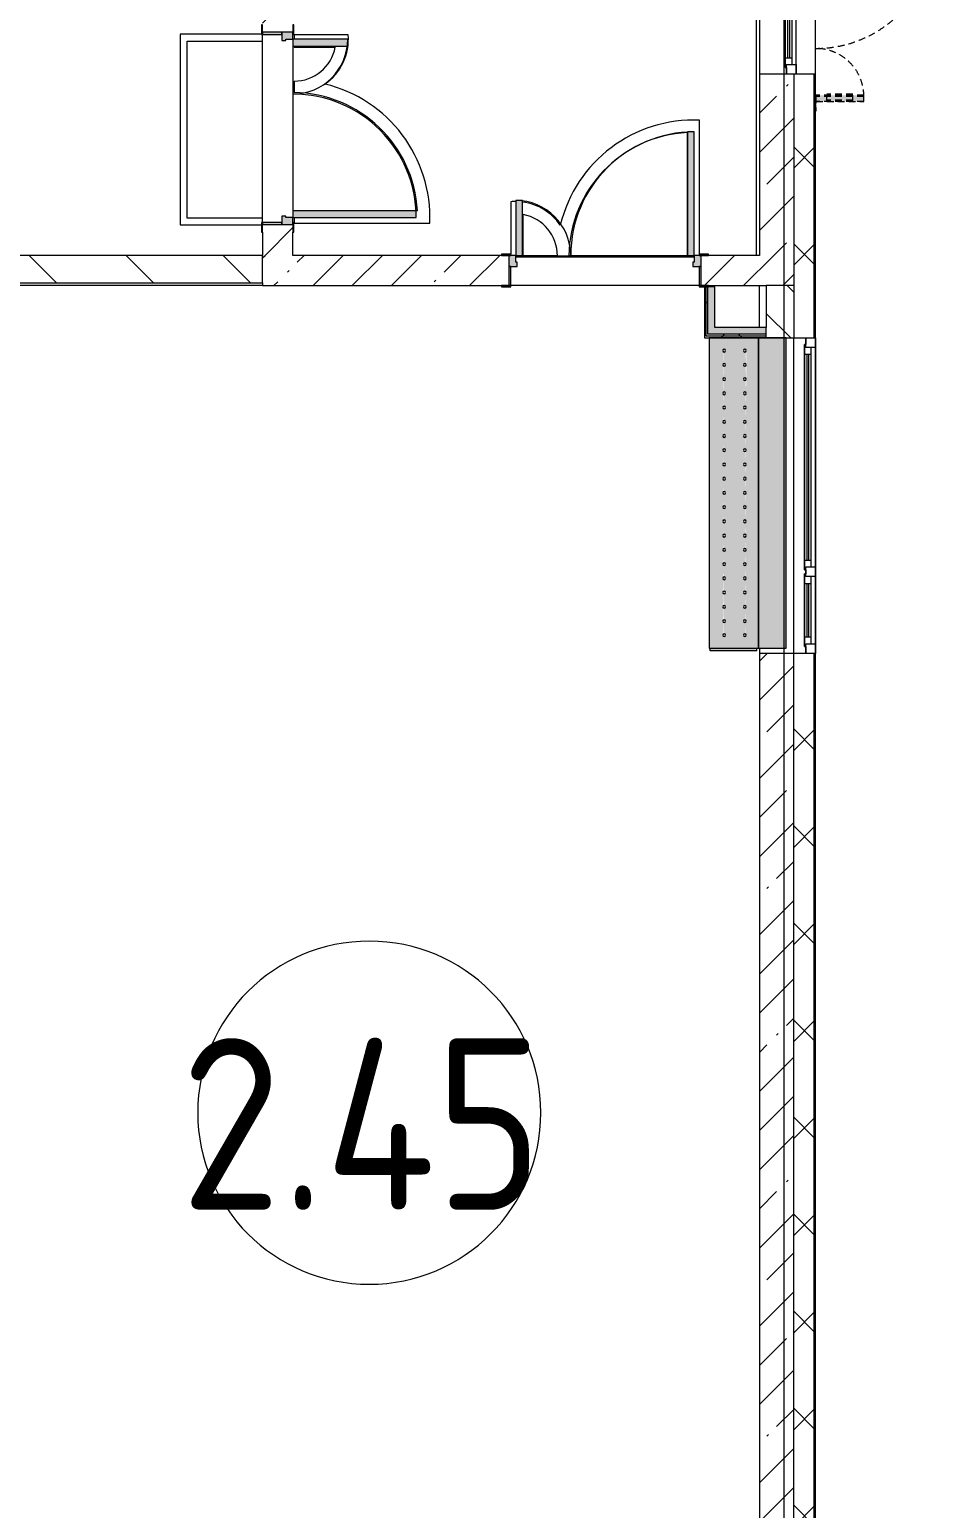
# Model space of a CAD drawing. Header units: millimetres. Extents: x 39815 to 261742, y -8553 to 29000.
# Drawn here: x 254244 to 260837, y 1470 to 12246 of the extents above; entities that cross this region are included whole.
import ezdxf

# ---------------------------------------------------------------- set-up
doc = ezdxf.new("R2010")
doc.units = ezdxf.units.MM
doc.linetypes.add('200_ШТРИХ__ш1_п0_6_', pattern=[80, 50, -30])
doc.linetypes.add('Осевая', pattern=[1587.5, 317.5, -238.125, 793.75, -238.125])
for name, color, linetype, lineweight in [('A-AREA-IDEN', 7, 'Continuous', 9), ('A-DETL-MBND', 7, '200_ШТРИХ__ш1_п0_6_', 9), ('A-GLAZ-2', 7, 'Continuous', 5), ('A-WALL-2', 7, 'Continuous', 9), ('A-WALL-4', 7, 'Continuous', 5), ('I-WALL-3', 7, 'Continuous', 5), ('Знаки', 7, 'Continuous', 5), ('Оси', 7, 'Continuous', 9), ('Оси-2', 7, 'Осевая', 9)]:
    doc.layers.add(name, color=color, linetype=linetype, lineweight=lineweight)
for name, color, linetype, lineweight, true_color in [('A-DOOR-2', 7, 'Continuous', 5, 0xaaaaaa), ('A-DOOR-3', 7, 'Continuous', 5, 0xe2e2e2), ('A-DOOR-FRAM-2', 7, 'Continuous', 5, 0xe2e2e2), ('A-DOOR-FRAM-3', 7, 'Continuous', 5, 0xaaaaaa), ('A-FLOR-1', 7, 'Continuous', 5, 0xaaaaaa), ('I-WALL-2', 7, 'Continuous', 9, 0xe7e7e7), ('I-WALL-4', 7, 'Continuous', 5, 0x2b586c), ('Знаки-2', 7, 'Continuous', 5, 0xd7cfbf)]:
    doc.layers.add(name, color=color, linetype=linetype, lineweight=lineweight, true_color=true_color)
doc.styles.add('GOST Common_3', font='GOST_Common.ttf', dxfattribs={"width": 0.9, "height": 1250})
pattern_1 = [(45, (134731.94, 0), (-285.1231, 285.1231), []), (45, (135017.06, 0), (-285.1231, 285.1231), [504.031, -100.806, 16.764, -84.042])]
pattern_2 = [(45, (134731.94, 0), (-530.33, 530.33), []), (135, (134731.94, 0), (-530.33, -530.33), [])]

# ---------------------------------------------------------------- blocks, each defined once
blk = doc.blocks.new('110_Дверь_СКБ_2Ст - Д-5_п_ Из игровой в коридор-32679362-Общий план 2 этажа с размещением фрагментов 2_8-2_11')
at = {"layer": 'A-DOOR-3'}
for points in [[(612.5, 110), (662.5, 110), (662.5, 1010), (612.5, 1010)], [(-587.5, 110), (-587.5, 510), (-637.5, 510), (-637.5, 110)], [(712.5, -110), (712.5, 30), (697.5, 30), (697.5, -110)]]:
    blk.add_hatch(color=256, dxfattribs=at).paths.add_polyline_path(points)
h = blk.add_hatch(color=256, dxfattribs=at)
h.paths.add_polyline_path([(652.5, 30), (712.5, 30), (712.5, 110), (662.5, 110), (662.5, 60), (652.5, 60)])
h.paths.add_polyline_path([(-687.5, 30), (-627.5, 30), (-627.5, 60), (-637.5, 60), (-637.5, 110), (-687.5, 110)])
at = {"layer": 'A-DOOR-FRAM-2'}
for points in [[(-672.5, 110), (-672.5, 118), (-742.5, 118), (-742.5, 110)], [(767.5, 110), (767.5, 118), (697.5, 118), (697.5, 110)], [(-672.5, -110), (-672.5, 30), (-687.5, 30), (-687.5, -110)], [(-672.5, -118), (-672.5, -110), (-742.5, -110), (-742.5, -118)], [(767.5, -118), (767.5, -110), (697.5, -110), (697.5, -118)]]:
    blk.add_hatch(color=256, dxfattribs=at).paths.add_polyline_path(points)
at = {"layer": 'A-DOOR-2'}
for p, q in [((662.5, 1010), (612.5, 1010)), ((612.5, 1010), (612.5, 110)), ((662.5, 110), (662.5, 1010)), ((-637.5, 510), (-637.5, 110)), ((-587.5, 510), (-637.5, 510)), ((-587.5, 110), (-587.5, 510)), ((-637.5, 110), (-587.5, 110)), ((612.5, 110), (662.5, 110))]:
    blk.add_line(p, q, dxfattribs=at)
for centre, radius, start, end in [((662.5, 110), 900, 90, 180), ((-637.5, 110), 400, 360, 90)]:
    blk.add_arc(centre, radius, start, end, dxfattribs=at)
at = {"layer": 'A-DOOR-FRAM-3'}
for p, q in [((-672.5, 118), (-742.5, 118)), ((-742.5, 118), (-742.5, 110)), ((-742.5, 110), (-672.5, 110)), ((-637.5, 110), (-687.5, 110)), ((-687.5, 110), (-687.5, 30)), ((-672.5, 110), (-672.5, 118)), ((-637.5, 60), (-637.5, 110)), ((662.5, 110), (662.5, 60)), ((712.5, 110), (662.5, 110)), ((767.5, 118), (697.5, 118)), ((697.5, 118), (697.5, 110)), ((697.5, 110), (767.5, 110)), ((712.5, 30), (712.5, 110)), ((767.5, 110), (767.5, 118)), ((-687.5, 30), (-627.5, 30)), ((-672.5, 30), (-687.5, 30)), ((-687.5, 30), (-687.5, -110)), ((-672.5, -110), (-672.5, 30)), ((-627.5, 60), (-637.5, 60)), ((-627.5, 30), (-627.5, 60)), ((662.5, 60), (652.5, 60)), ((652.5, 60), (652.5, 30)), ((652.5, 30), (712.5, 30)), ((712.5, 30), (697.5, 30)), ((697.5, 30), (697.5, -110)), ((712.5, -110), (712.5, 30)), ((-672.5, -110), (-742.5, -110)), ((-742.5, -110), (-742.5, -118)), ((-742.5, -118), (-672.5, -118)), ((-687.5, -110), (-672.5, -110)), ((-672.5, -118), (-672.5, -110)), ((697.5, -110), (712.5, -110)), ((767.5, -110), (697.5, -110)), ((697.5, -110), (697.5, -118)), ((697.5, -118), (767.5, -118)), ((767.5, -118), (767.5, -110))]:
    blk.add_line(p, q, dxfattribs=at)
blk = doc.blocks.new('110_Дверь_СКБ_2Ст - Д-1_л_Лестничная клетка EIS60 2-32142534-Общий план 2 этажа с размещением фрагментов 2_8-2_11')
at = {"layer": 'A-DOOR-3'}
for points in [[(662, 110), (662, 1010), (612, 1010), (612, 110)], [(-588, 510), (-638, 510), (-638, 110), (-588, 110), (-588, 149)], [(712, 30), (697, 30), (697, -110), (712, -110)]]:
    blk.add_hatch(color=256, dxfattribs=at).paths.add_polyline_path(points)
h = blk.add_hatch(color=256, dxfattribs=at)
h.paths.add_polyline_path([(712, 110), (662, 110), (662, 60), (652, 60), (652, 30), (712, 30)])
h.paths.add_polyline_path([(-628, 30), (-628, 60), (-638, 60), (-638, 110), (-688, 110), (-688, 30)])
at = {"layer": 'A-DOOR-FRAM-2'}
for points in [[(-673, 110), (-673, 118), (-743, 118), (-743, 110)], [(767, 110), (767, 118), (697, 118), (697, 110)], [(-673, 30), (-688, 30), (-688, -110), (-673, -110)], [(-673, -110), (-743, -110), (-743, -118), (-673, -118)], [(767, -118), (767, -110), (697, -110), (697, -118)]]:
    blk.add_hatch(color=256, dxfattribs=at).paths.add_polyline_path(points)
at = {"layer": 'A-DOOR-2'}
for p, q in [((662, 1010), (612, 1010)), ((612, 1010), (612, 110)), ((662, 110), (662, 1010)), ((-638, 510), (-638, 110)), ((-588, 510), (-638, 510)), ((-588, 110), (-588, 510)), ((-638, 110), (-588, 110)), ((612, 110), (662, 110))]:
    blk.add_line(p, q, dxfattribs=at)
for centre, radius, start, end in [((662, 110), 900, 90, 180), ((-638, 110), 400, 360, 90)]:
    blk.add_arc(centre, radius, start, end, dxfattribs=at)
at = {"layer": 'A-DOOR-FRAM-3'}
for p, q in [((-673, 118), (-743, 118)), ((-743, 118), (-743, 110)), ((-743, 110), (-673, 110)), ((-638, 110), (-688, 110)), ((-688, 110), (-688, 30)), ((-673, 110), (-673, 118)), ((-638, 60), (-638, 110)), ((662, 110), (662, 60)), ((712, 110), (662, 110)), ((767, 118), (697, 118)), ((697, 118), (697, 110)), ((697, 110), (767, 110)), ((712, 30), (712, 110)), ((767, 110), (767, 118)), ((-688, 30), (-628, 30)), ((-673, 30), (-688, 30)), ((-688, 30), (-688, -110)), ((-673, -110), (-673, 30)), ((-628, 60), (-638, 60)), ((-628, 30), (-628, 60)), ((662, 60), (652, 60)), ((652, 60), (652, 30)), ((652, 30), (712, 30)), ((712, 30), (697, 30)), ((697, 30), (697, -110)), ((712, -110), (712, 30)), ((-673, -110), (-743, -110)), ((-743, -110), (-743, -118)), ((-743, -118), (-673, -118)), ((-688, -110), (-673, -110)), ((-673, -118), (-673, -110)), ((697, -110), (712, -110)), ((767, -110), (697, -110)), ((697, -110), (697, -118)), ((697, -118), (767, -118)), ((767, -118), (767, -110))]:
    blk.add_line(p, q, dxfattribs=at)
blk = doc.blocks.new('120_Окно_СКБ_1Ст - 120_Окно_СКБ_1Ст 1200х2500_h_ с форточкой2-24160662-Общий план 2 этажа с размещением фрагментов 2_8-2_11')
at = {"layer": 'A-GLAZ-2'}
for p, q in [((-600, -127), (-600, -57)), ((-600, -57), (-530, -57)), ((600, -57), (-600, -57)), ((-530, -57), (-530, -127)), ((530, -87), (-530, -87)), ((-530, -87), (-530, -127)), ((-480, -137), (-480, -87)), ((-480, -107), (480, -107)), ((480, -137), (480, -87)), ((530, -127), (530, -57)), ((530, -57), (600, -57)), ((530, -127), (530, -87)), ((600, -57), (600, -127)), ((-530, -127), (-600, -127)), ((-600, -127), (-550, -127)), ((-530, -127), (-550, -127)), ((-550, -127), (-550, -137)), ((-550, -137), (550, -137)), ((550, -137), (-550, -137)), ((480, -117), (-480, -117)), ((600, -127), (530, -127)), ((550, -127), (530, -127)), ((550, -127), (600, -127)), ((550, -137), (550, -127))]:
    blk.add_line(p, q, dxfattribs=at)
blk = doc.blocks.new('120_Окно_СКБ_2Ст_Фрамуга сверху - 120_Окно_СКБ_2Ст_2300х2500_h_ ДОО-22877051-Общий план 2 этажа с размещением фрагментов 2_8-2_11')
at = {"layer": 'A-GLAZ-2'}
for p, q in [((-1150, 13), (-1150, 83)), ((-1150, 83), (-1080, 83)), ((1150, 83), (-1150, 83)), ((-1080, 13), (-1150, 13)), ((-1150, 13), (-1100, 13)), ((-1080, 13), (-1100, 13)), ((-1100, 13), (-1100, 3)), ((-1100, 3), (540, 3)), ((540, 3), (-1100, 3)), ((-1080, 83), (-1080, 13)), ((-1080, 83), (1080, 83)), ((520, 53), (-1080, 53)), ((-1080, 53), (-1080, 13)), ((-1030, 3), (-1030, 53)), ((-1030, 33), (470, 33)), ((470, 23), (-1030, 23)), ((470, 3), (470, 53)), ((520, 13), (520, 83)), ((520, 83), (590, 83)), ((520, 13), (520, 53)), ((590, 13), (520, 13)), ((540, 13), (520, 13)), ((540, 13), (570, 13)), ((540, 13), (570, 13)), ((540, 3), (540, 13)), ((590, 13), (570, 13)), ((570, 13), (570, 3)), ((570, 3), (1100, 3)), ((1100, 3), (570, 3)), ((590, 83), (590, 13)), ((1080, 53), (590, 53)), ((590, 53), (590, 13)), ((640, 3), (640, 53)), ((640, 33), (1030, 33)), ((1030, 23), (640, 23)), ((1030, 3), (1030, 53)), ((1080, 13), (1080, 83)), ((1080, 83), (1150, 83)), ((1080, 13), (1080, 53)), ((1150, 13), (1080, 13)), ((1100, 13), (1080, 13)), ((1100, 13), (1150, 13)), ((1100, 3), (1100, 13)), ((1150, 83), (1150, 13))]:
    blk.add_line(p, q, dxfattribs=at)
blk = doc.blocks.new('Дверь_Витражная_СКБ_2Ст - ВН-6-31912847-Общий план 2 этажа с размещением фрагментов 2_8-2_11')
at = {"layer": 'A-DETL-MBND'}
for points in [[(-643, -20), (-643, -370), (-598, -370), (-598, -20)], [(562, -884), (607, -884), (607, -20), (562, -20), (562, -682)]]:
    blk.add_hatch(color=256, dxfattribs=at).paths.add_polyline_path(points)
for p, q in [((-607, -20), (-715, -20)), ((-715, -20), (-607, -20)), ((-598, -20), (-643, -20)), ((-643, -370), (-643, -20)), ((-598, -20), (-643, -20)), ((-643, -20), (-643, -370)), ((-643, -100), (-598, -100)), ((-633, -290), (-633, -100)), ((-607, -370), (-607, -20)), ((-598, -370), (-598, -20)), ((-598, -370), (-598, -20)), ((-589, -290), (-589, -100)), ((553, -804), (553, -100)), ((562, -20), (607, -20)), ((562, -884), (562, -20)), ((562, -20), (562, -884)), ((607, -20), (562, -20)), ((607, -100), (562, -100)), ((597, -804), (597, -100)), ((607, -884), (607, -20)), ((607, -884), (607, -20)), ((607, -20), (715, -20)), ((607, -20), (715, -20)), ((607, -884), (607, -20)), ((-643, -290), (-598, -290)), ((-643, -370), (-598, -370)), ((-643, -370), (-598, -370)), ((607, -804), (562, -804)), ((607, -884), (562, -884)), ((562, -884), (607, -884))]:
    blk.add_line(p, q, dxfattribs=at)
for centre, radius, start, end in [((-607, -20), 350, 270, 0), ((607, -20), 864, 180, 270)]:
    blk.add_arc(centre, radius, start, end, dxfattribs=at)
blk = doc.blocks.new('Зашивка радиатора_ с перфорацией М7_1 - Зашивка радиатора_ с перфорацией М7_1-V331-Общий план 2 этажа с размещением фрагментов 2_8-2_11')
at = {"layer": 'Знаки-2'}
blk.add_hatch(color=256, dxfattribs=at).paths.add_polyline_path([(1890, 380), (-370, 380), (-370, 180), (1890, 180)])
h = blk.add_hatch(color=256, dxfattribs=at)
h.paths.add_polyline_path([(1890, -180), (1890, 180), (-370, 180), (-370, -180), (1368, -180)])
h.paths.add_polyline_path([(1808, -70), (1803, -78), (1795, -79), (-286, -75), (-286, -65), (-277, -60), (-269, -65), (-269, -75), (-273, -78), (-182, -75), (-182, -65), (-174, -60), (-165, -65), (-165, -75), (-169, -78), (-79, -75), (-79, -65), (-70, -60), (-61, -65), (-61, -75), (-65, -78), (25, -75), (25, -65), (34, -60), (42, -65), (42, -75), (39, -78), (129, -75), (129, -65), (137, -60), (146, -65), (146, -75), (143, -78), (233, -75), (233, -65), (241, -60), (250, -65), (250, -75), (246, -78), (336, -75), (336, -65), (345, -60), (354, -65), (354, -75), (350, -78), (440, -75), (440, -65), (449, -60), (457, -65), (457, -75), (454, -78), (544, -75), (544, -65), (552, -60), (561, -65), (561, -75), (558, -78), (648, -75), (648, -65), (656, -60), (665, -65), (665, -75), (661, -78), (751, -75), (751, -65), (760, -60), (769, -65), (769, -75), (765, -78), (855, -75), (855, -65), (864, -60), (872, -65), (872, -75), (869, -78), (959, -75), (959, -65), (967, -60), (976, -65), (976, -75), (972, -78), (1063, -75), (1063, -65), (1071, -60), (1080, -65), (1080, -75), (1076, -78), (1166, -75), (1166, -65), (1175, -60), (1184, -65), (1184, -75), (1180, -78), (1270, -75), (1270, -65), (1279, -60), (1287, -65), (1287, -75), (1284, -78), (1374, -75), (1374, -65), (1382, -60), (1391, -65), (1391, -75), (1387, -78), (1478, -75), (1478, -65), (1486, -60), (1495, -65), (1495, -75), (1491, -78), (1581, -75), (1581, -65), (1590, -60), (1599, -65), (1599, -75), (1595, -78), (1685, -75), (1685, -65), (1694, -60), (1702, -65), (1702, -75), (1699, -78), (1789, -75), (1789, -65), (1797, -60), (1806, -65), (1807, -67)])
h.paths.add_polyline_path([(1808, 80), (1803, 72), (1792, 72), (1788, 80), (1792, 89), (1702, 85), (1702, 75), (1694, 70), (1685, 75), (1685, 85), (1689, 89), (1599, 85), (1599, 75), (1590, 70), (1581, 75), (1581, 85), (1585, 89), (1495, 85), (1495, 75), (1486, 70), (1478, 75), (1478, 85), (1481, 89), (1391, 85), (1391, 75), (1382, 70), (1374, 75), (1374, 85), (1377, 89), (1287, 85), (1287, 75), (1279, 70), (1270, 75), (1270, 85), (1274, 89), (1184, 85), (1184, 75), (1175, 70), (1166, 75), (1166, 85), (1170, 89), (1080, 85), (1080, 75), (1071, 70), (1063, 75), (1063, 85), (1066, 89), (976, 85), (976, 75), (967, 70), (959, 75), (959, 85), (962, 89), (872, 85), (872, 75), (864, 70), (855, 75), (855, 85), (859, 89), (769, 85), (769, 75), (760, 70), (751, 75), (751, 85), (755, 89), (665, 85), (665, 75), (656, 70), (648, 75), (648, 85), (651, 89), (561, 85), (561, 75), (552, 70), (544, 75), (544, 85), (548, 89), (457, 85), (457, 75), (449, 70), (440, 75), (440, 85), (444, 89), (354, 85), (354, 75), (345, 70), (336, 75), (336, 85), (340, 89), (250, 85), (250, 75), (241, 70), (233, 75), (233, 85), (236, 89), (146, 85), (146, 75), (137, 70), (129, 75), (129, 85), (132, 89), (42, 85), (42, 75), (34, 70), (25, 75), (25, 85), (29, 89), (-61, 85), (-61, 75), (-70, 70), (-79, 75), (-79, 85), (-75, 89), (-165, 85), (-165, 75), (-174, 70), (-182, 75), (-182, 85), (-179, 89), (-269, 85), (-269, 75), (-277, 70), (-286, 75), (-286, 85), (-277, 90), (-253, 90), (1806, 85), (1807, 83)])
at = {"layer": 'Знаки'}
for p, q in [((1890, 380), (-370, 380)), ((-370, 380), (-370, 180)), ((1890, 180), (1890, 380)), ((-370, 180), (1890, 180)), ((1890, 180), (-370, 180)), ((-370, 180), (-370, -180)), ((1890, -180), (1890, 180)), ((-370, -180), (1890, -180))]:
    blk.add_line(p, q, dxfattribs=at)
for centre, start, end in [((-277, 80), 0, 180), ((-277, 80), 180, 360), ((-174, 80), 0, 180), ((-174, 80), 180, 0), ((-70, 80), 0, 180), ((-70, 80), 180, 0), ((34, 80), 0, 180), ((34, 80), 180, 360), ((137, 80), 0, 180), ((137, 80), 180, 0), ((241, 80), 0, 180), ((241, 80), 180, 0), ((345, 80), 0, 180), ((345, 80), 180, 0), ((449, 80), 0, 180), ((449, 80), 180, 0), ((552, 80), 0, 180), ((552, 80), 180, 360), ((656, 80), 0, 180), ((656, 80), 180, 0), ((760, 80), 0, 180), ((760, 80), 180, 0), ((864, 80), 0, 180), ((864, 80), 180, 0), ((967, 80), 0, 180), ((967, 80), 180, 0), ((1071, 80), 0, 180), ((1071, 80), 180, 0), ((1175, 80), 0, 180), ((1175, 80), 180, 0), ((1279, 80), 0, 180), ((1279, 80), 180, 0), ((1382, 80), 0, 180), ((1382, 80), 180, 0), ((1486, 80), 0, 180), ((1486, 80), 180, 360), ((1590, 80), 0, 180), ((1590, 80), 180, 0), ((1694, 80), 0, 180), ((1694, 80), 180, 360), ((1797, 80), 0, 180), ((1797, 80), 180, 0), ((-277, -70), 0, 180), ((-277, -70), 180, 0), ((-174, -70), 0, 180), ((-174, -70), 180, 0), ((-70, -70), 0, 180), ((-70, -70), 180, 0), ((34, -70), 0, 180), ((34, -70), 180, 0), ((137, -70), 0, 180), ((137, -70), 180, 0), ((241, -70), 0, 180), ((241, -70), 180, 0), ((345, -70), 0, 180), ((345, -70), 180, 0), ((449, -70), 0, 180), ((449, -70), 180, 0), ((552, -70), 0, 180), ((552, -70), 180, 0), ((656, -70), 0, 180), ((656, -70), 180, 0), ((760, -70), 0, 180), ((760, -70), 180, 0), ((864, -70), 0, 180), ((864, -70), 180, 0), ((967, -70), 0, 180), ((967, -70), 180, 0), ((1071, -70), 0, 180), ((1071, -70), 180, 0), ((1175, -70), 0, 180), ((1175, -70), 180, 0), ((1279, -70), 0, 180), ((1279, -70), 180, 0), ((1382, -70), 0, 180), ((1382, -70), 180, 0), ((1486, -70), 0, 180), ((1486, -70), 180, 0), ((1590, -70), 0, 180), ((1590, -70), 180, 0), ((1694, -70), 0, 180), ((1694, -70), 180, 0), ((1797, -70), 0, 180), ((1797, -70), 180, 0)]:
    blk.add_arc(centre, 10, start, end, dxfattribs=at)
blk = doc.blocks.new('Зашивка_ торцевая панель - Зашивка_ торцевая панель Т2-V337-Общий план 2 этажа с размещением фрагментов 2_8-2_11')
at = {"layer": 'Знаки-2'}
blk.add_hatch(color=256, dxfattribs=at).paths.add_polyline_path([(-430, -144), (-428, -160), (-410, -160), (-410, 180), (-430, 180)])
at = {"layer": 'Знаки'}
for p, q in [((-430, -160), (-430, 180)), ((-430, 180), (-410, 180)), ((-430, -160), (-410, -160))]:
    blk.add_line(p, q, dxfattribs=at)
blk = doc.blocks.new('Марка_Помещения - Номер-25198446-Общий план 2 этажа с размещением фрагментов 2_8-2_11')
at = {"layer": 'A-AREA-IDEN'}
for start, end in [(360, 180), (180, 360)]:
    blk.add_arc((0, 0), 2.5, start, end, dxfattribs=at)

msp = doc.modelspace()

# ---------------------------------------------------------------- hatches: boundary and pattern name
at = {"layer": 'A-WALL-4'}
h = msp.add_hatch(dxfattribs=at)
h.set_pattern_fill('FP_61', color=256, style=0, pattern_type=2)
h.set_pattern_definition([(45, (134731.94, 0), (-353.5534, 353.5534), []), (135, (134731.94, 0), (-353.5534, -353.5534), [])])
h.paths.add_polyline_path([(259811.9, -250), (259961.9, -250), (259961.9, 7700), (259811.9, 7700), (259811.9, -100)])
h.paths.add_polyline_path([(259811.9, 10000), (259961.9, 10000), (259961.9, 11920), (259811.9, 11920), (259811.9, 10380)])
h.paths.add_polyline_path([(259961.9, 13120), (259961.9, 21400), (259811.9, 21400), (259811.9, 13120)])
h = msp.add_hatch(dxfattribs=at)
h.set_pattern_fill('FP_71', color=256, style=0, pattern_type=2)
h.set_pattern_definition([(135, (134731.94, 0), (-176.7767, -176.7767), [])])
h.paths.add_polyline_path([(259811.9, 10000), (259811.9, 10380), (259611.9, 10380), (259611.9, 10000)])
at = {"layer": 'I-WALL-2'}
for points in [[(259236.9, 10025), (259236.9, 10370), (259186.9, 10370), (259186.9, 10025)], [(259236.9, 10025), (259611.9, 10025), (259611.9, 10075), (259236.9, 10075)]]:
    msp.add_hatch(color=256, dxfattribs=at).paths.add_polyline_path(points)
at = {"layer": 'I-WALL-3'}
h = msp.add_hatch(dxfattribs=at)
h.set_pattern_fill('FP_69', color=256, style=0, pattern_type=2)
h.set_pattern_definition(pattern_1)
h.paths.add_polyline_path([(259561.9, 10600), (259811.9, 10600), (259811.9, 11920), (259561.9, 11920), (259561.9, 11503)])
h.paths.add_polyline_path([(259561.9, 13120), (259811.9, 13120), (259811.9, 21400), (259561.9, 21400), (259561.9, 13664.4)])
h = msp.add_hatch(dxfattribs=at)
h.set_pattern_fill('FP_69', color=256, style=0, pattern_type=2)
h.set_pattern_definition(pattern_1)
h.paths.add_polyline_path([(256081.9, 10600), (256161.9, 10600), (256161.9, 10825), (255941.9, 10825), (255941.9, 10600)])
h.paths.add_polyline_path([(255941.9, 12225), (256161.9, 12225), (256161.9, 13400), (255941.9, 13400), (255941.9, 12280)])
h.paths.add_polyline_path([(256161.9, 13900), (256161.9, 18600), (255941.9, 18600), (255941.9, 13900), (255955.1, 13900)])
h = msp.add_hatch(dxfattribs=at)
h.set_pattern_fill('FP_72', color=256, style=0, pattern_type=2)
h.set_pattern_definition([(135, (134731.94, 0), (-353.5534, -353.5534), [])])
h.paths.add_polyline_path([(255941.9, 10400), (255941.9, 10600), (254061.9, 10600), (254061.9, 10400), (255092.7, 10400)])
h.paths.add_polyline_path([(243836.9, 10400), (244961.9, 10400), (244961.9, 10600), (243836.9, 10600), (243836.9, 10422.3)])
h.paths.add_polyline_path([(242081.9, 10400), (242436.9, 10400), (242436.9, 10600), (242081.9, 10600), (242081.9, 10422.3)])
h.paths.add_polyline_path([(246225.3, 10400), (246661.9, 10400), (246661.9, 10600), (245911.9, 10600), (245911.9, 10400), (245941.9, 10400)])
h = msp.add_hatch(dxfattribs=at)
h.set_pattern_fill('FP_69', color=256, style=0, pattern_type=2)
h.set_pattern_definition(pattern_1)
h.paths.add_polyline_path([(255941.9, 10380), (257736.9, 10380), (257736.9, 10600), (255941.9, 10600), (255941.9, 10400)])
h.paths.add_polyline_path([(259136.9, 10380), (259811.9, 10380), (259811.9, 10600), (259136.9, 10600), (259136.9, 10422.3)])
h = msp.add_hatch(dxfattribs=at)
h.set_pattern_fill('FP_176', color=256, style=0, pattern_type=2)
h.set_pattern_definition(pattern_2)
h.paths.add_polyline_path([(259174.4, 10000), (259174.4, 10370), (259161.9, 10370), (259161.9, 10000)])
h = msp.add_hatch(dxfattribs=at)
h.set_pattern_fill('FP_176', color=256, style=0, pattern_type=2)
h.set_pattern_definition(pattern_2)
h.paths.add_polyline_path([(259186.9, 10012.5), (259186.9, 10370), (259174.4, 10370), (259174.4, 10012.5)])
h = msp.add_hatch(dxfattribs=at)
h.set_pattern_fill('FP_176', color=256, style=0, pattern_type=2)
h.set_pattern_definition(pattern_2)
h.paths.add_polyline_path([(259186.9, 10012.5), (259611.9, 10012.5), (259611.9, 10025), (259186.9, 10025)])
h = msp.add_hatch(dxfattribs=at)
h.set_pattern_fill('FP_176', color=256, style=0, pattern_type=2)
h.set_pattern_definition(pattern_2)
h.paths.add_polyline_path([(259611.9, 10000), (259611.9, 10012.5), (259174.4, 10012.5), (259174.4, 10000), (259526.4, 10000)])
h = msp.add_hatch(dxfattribs=at)
h.set_pattern_fill('FP_69', color=256, style=0, pattern_type=2)
h.set_pattern_definition(pattern_1)
h.paths.add_polyline_path([(259811.9, -100), (259811.9, 7700), (259561.9, 7700), (259561.9, -100)])

# ---------------------------------------------------------------- linework, layer by layer
at = {"layer": 'A-FLOR-1'}
for p, q in [((259540.9, 10600), (259540.9, 13450)), ((255341.9, 12211.1), (255341.9, 10821.8)), ((255933.9, 12211.1), (255341.9, 12211.1)), ((255941.9, 12161.1), (255941.9, 12210)), ((256565.8, 12208.3), (256172.2, 12208.3)), ((256172.2, 12208.3), (256172.2, 12175)), ((255391.9, 10871.8), (255391.9, 12161.1)), ((255391.9, 12161.1), (255941.9, 12161.1)), ((256172.2, 12125), (256172.2, 12118.3)), ((256172.2, 12118.3), (256472, 12118.3)), ((256172.2, 11869.8), (256172.2, 11786.7)), ((259125.8, 10608), (259125.8, 11585.5)), ((259035.8, 11495.1), (259035.8, 10597.4)), ((257070, 10924.2), (257061.9, 10924.2)), ((257751.7, 10990.9), (257751.7, 10608)), ((257841.7, 10597.4), (257841.7, 10897.1)), ((255341.9, 10821.8), (255933.9, 10821.8)), ((255941.9, 10871.8), (255391.9, 10871.8)), ((255941.9, 10840), (255941.9, 10871.8)), ((256172.2, 10875), (256172.2, 10834.2)), ((256172.2, 10834.2), (257160.3, 10834.2)), ((257786.9, 10597.4), (257841.7, 10597.4)), ((257786.9, 10590), (259086.9, 10590)), ((258090.3, 10597.4), (258173.3, 10597.4)), ((259035.8, 10597.4), (259086.9, 10597.4)), ((255941.9, 10380), (254061.9, 10380))]:
    msp.add_line(p, q, dxfattribs=at)
for centre, radius, start, end in [((256172.2, 12174.8), 395, 304.42231, 4.87345), ((256172.2, 12174.8), 305, 270, 349.33549), ((256161.2, 10876.8), 910, 2.99005, 89.3074), ((256161.2, 10876.8), 1000, 357.56236, 76.45029), ((259083.3, 10586.4), 1000, 87.56236, 166.45029), ((259083.3, 10586.4), 910, 92.99005, 179.3074), ((257785.3, 10597.4), 395, 89.75521, 94.87345), ((257785.3, 10597.4), 395, 34.42231, 82.4559), ((257785.3, 10597.4), 305, 360, 79.33549)]:
    msp.add_arc(centre, radius, start, end, dxfattribs=at)
at = {"layer": 'A-WALL-2'}
for p, q in [((259811.9, 11920), (259811.9, 10600)), ((259961.9, 10000), (259961.9, 11920)), ((259964.9, 10000), (259964.9, 11920)), ((255941.9, 10400), (255941.9, 10600)), ((259174.4, 10012.5), (259174.4, 10370)), ((259186.9, 10025), (259186.9, 10370)), ((259811.9, 10380), (259611.9, 10380)), ((259811.9, 10380), (259811.9, 10000)), ((259611.9, 10025), (259186.9, 10025)), ((259611.9, 10012.5), (259174.4, 10012.5)), ((259961.9, -250), (259961.9, 7700)), ((259964.9, -253), (259964.9, 7700))]:
    msp.add_line(p, q, dxfattribs=at)
at = {"layer": 'A-WALL-4'}
for p, q in [((259969.9, -258), (259969.9, 21558)), ((259969.9, 11920), (259811.9, 11920)), ((259811.9, 10600), (259811.9, 10380)), ((259611.9, 10380), (259611.9, 10075)), ((259611.9, 10000), (259969.9, 10000)), ((259969.9, 7700), (259811.9, 7700))]:
    msp.add_line(p, q, dxfattribs=at)
at = {"layer": 'I-WALL-3'}
for p, q in [((259561.9, 18412.5), (259561.9, 10600)), ((255941.9, 10871.8), (255941.9, 12161.1)), ((256161.9, 12125), (256161.9, 10925)), ((259811.9, 11920), (259561.9, 11920)), ((255941.9, 10770), (255941.9, 10600)), ((256161.9, 10600), (256161.9, 10770)), ((257681.9, 10600), (256161.9, 10600)), ((257841.7, 10600), (258090, 10600)), ((258173.5, 10600), (259035.8, 10600)), ((259561.9, 10600), (259191.9, 10600)), ((254061.9, 10400), (255941.9, 10400)), ((255941.9, 10400), (255941.9, 10380)), ((255941.9, 10380), (257681.9, 10380)), ((259121.9, 10380), (257751.9, 10380)), ((259161.9, 10370), (259161.9, 10000)), ((259236.9, 10370), (259161.9, 10370)), ((259191.9, 10380), (259611.9, 10380)), ((259236.9, 10075), (259236.9, 10370)), ((259561.9, 10075), (259561.9, 10380)), ((259611.9, 10075), (259236.9, 10075)), ((259611.9, 10000), (259611.9, 10075)), ((259161.9, 10000), (259611.9, 10000)), ((259811.9, -100), (259811.9, 10000)), ((259561.9, 7739.2), (259561.9, 150)), ((259811.9, 7700), (259561.9, 7700))]:
    msp.add_line(p, q, dxfattribs=at)
at = {"layer": 'I-WALL-4'}
msp.add_line((255941.9, 10600), (245941.9, 10600), dxfattribs=at)
at = {"layer": 'Оси'}
for p, q in [((259741.9, 10029.8), (259741.9, 21915.1)), ((259741.9, -1906.3), (259741.9, 9979))]:
    msp.add_line(p, q, dxfattribs=at)
at = {"layer": 'Оси-2'}
msp.add_line((259741.9, 9979), (259741.9, 10029.8), dxfattribs=at)

# ---------------------------------------------------------------- block references
at = {"layer": 'A-AREA-IDEN', "xscale": 499.9999999999995, "yscale": 499.9999999999995, "zscale": 499.9999999999995}
msp.add_blockref('Марка_Помещения - Номер-25198446-Общий план 2 этажа с размещением фрагментов 2_8-2_11', (256719.6, 4353.6), dxfattribs=at)
at = {"layer": 'A-DETL-MBND', "rotation": 89.99999999999957}
msp.add_blockref('Дверь_Витражная_СКБ_2Ст - ВН-6-31912847-Общий план 2 этажа с размещением фрагментов 2_8-2_11', (259952.9, 12365), dxfattribs=at)
at = {"layer": 'A-DOOR-2', "rotation": 269.9999999999999}
msp.add_blockref('110_Дверь_СКБ_2Ст - Д-1_л_Лестничная клетка EIS60 2-32142534-Общий план 2 этажа с размещением фрагментов 2_8-2_11', (256051.9, 11537.5), dxfattribs=at)
at = {"layer": 'A-DOOR-2'}
msp.add_blockref('110_Дверь_СКБ_2Ст - Д-5_п_ Из игровой в коридор-32679362-Общий план 2 этажа с размещением фрагментов 2_8-2_11', (258424.4, 10490), dxfattribs=at)
at = {"layer": 'A-GLAZ-2', "rotation": 269.9999999999999}
for name, p in [('120_Окно_СКБ_1Ст - 120_Окно_СКБ_1Ст 1200х2500_h_ с форточкой2-24160662-Общий план 2 этажа с размещением фрагментов 2_8-2_11', (259886.9, 12520)), ('120_Окно_СКБ_2Ст_Фрамуга сверху - 120_Окно_СКБ_2Ст_2300х2500_h_ ДОО-22877051-Общий план 2 этажа с размещением фрагментов 2_8-2_11', (259886.9, 8850))]:
    msp.add_blockref(name, p, dxfattribs=at)
at = {"layer": 'Знаки'}
for name, p, rotation in [('Зашивка радиатора_ с перфорацией М7_1 - Зашивка радиатора_ с перфорацией М7_1-V331-Общий план 2 этажа с размещением фрагментов 2_8-2_11', (259375.9, 9629.2), 270.0000000000002), ('Зашивка_ торцевая панель - Зашивка_ торцевая панель Т2-V337-Общий план 2 этажа с размещением фрагментов 2_8-2_11', (259381.9, 8149), 89.9999999999995)]:
    msp.add_blockref(name, p, dxfattribs=dict(at, rotation=rotation))

# ---------------------------------------------------------------- texts
at = {"layer": 'A-AREA-IDEN', "insert": (255346, 4896.4), "char_height": 1250, "width": 3427.214, "attachment_point": 1, "style": 'GOST Common_3'}
msp.add_mtext('2.45', dxfattribs=at)

doc.saveas('drawing.dxf')
